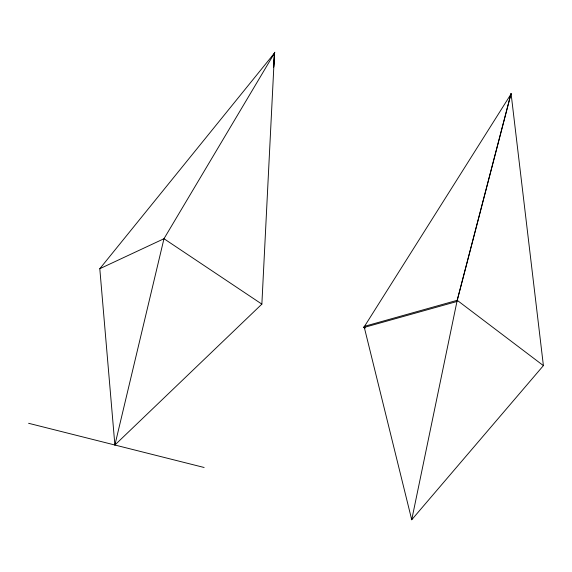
<?xml version="1.0" encoding="UTF-8"?>
<svg xmlns="http://www.w3.org/2000/svg" width="572" height="572" viewBox="0 0 572 572"><rect width="100%" height="100%" fill="white"/><g stroke="black" fill="none" stroke-linecap="round" stroke-linejoin="round"><path stroke-width="0.86" d="M261.862 304.125L274.524 53.01L99.8 268.718L114.886 445.016L261.862 304.125L163.978 238.724L99.8 268.718M274.524 53.01L273.673 66.988L274.524 53.01L163.978 238.724L114.886 445.016L115.537 443.414M411.726 519.755L457.2 300.314L511.068 93.45L543.4 365.622L411.726 519.755L364.071 326.448L457.2 300.314L543.4 365.622M510.667 95.174L511.068 93.45M273.516 55.484L274.839 52.245M363.749 327.549L510.875 94.273L456.921 301.501L363.749 327.549L365.487 327.928M28.6 423.287L204.132 467.488"/></g></svg>
